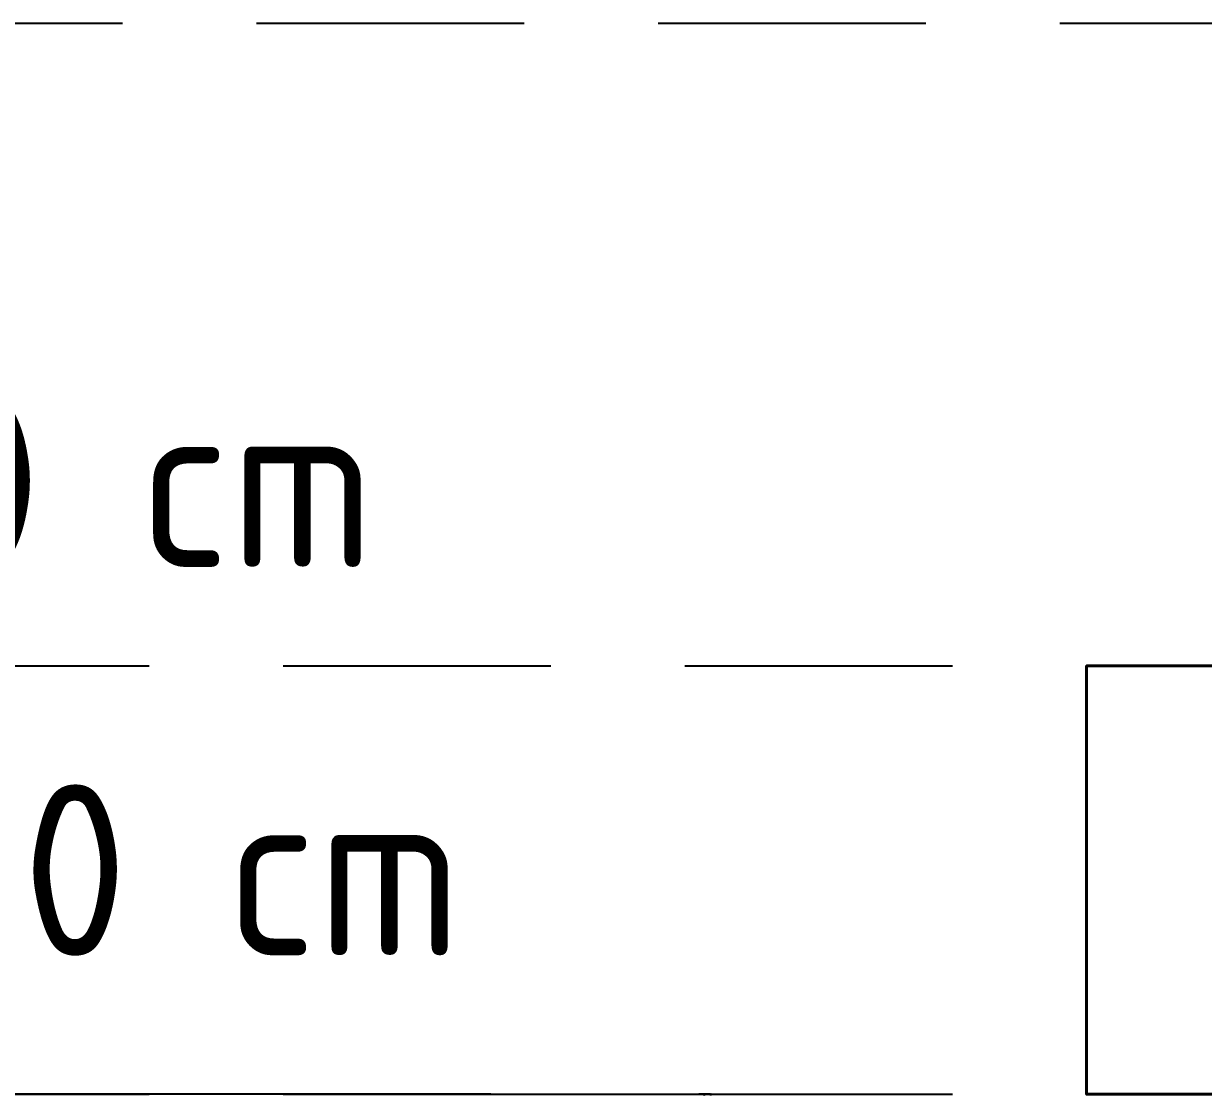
# Model space of a CAD drawing. Header units: centimetres. Extents: x 31 to 22766, y 238 to 3306.
# Drawn here: x 2232.4 to 2287.5, y 2252 to 2302 of the extents above; entities that cross this region are included whole.
import ezdxf
from ezdxf.xclip import XClip

# ---------------------------------------------------------------- set-up
doc = ezdxf.new("R2010")
doc.units = ezdxf.units.CM
doc.header["$XCLIPFRAME"] = 0
doc.linetypes.add('ACAD_ISO07W100', pattern=[3, 0, -3])
doc.linetypes.add('HIDDEN', pattern=[0.375, 0.25, -0.125])
for name, color, linetype, lineweight in [('00_BORDA_DUVAR', 8, 'Continuous', 40), ('00_BORDA_SIVA', 5, 'Continuous', 25), ('YAZI1', 8, 'Continuous', 5)]:
    doc.layers.add(name, color=color, linetype=linetype, lineweight=lineweight)
doc.layers.add('izdüşüm', color=8, linetype='ACAD_ISO07W100')
doc.styles.add('style1', font='GENISO.shx', dxfattribs={"height": 80})

# ---------------------------------------------------------------- blocks, each defined once
blk = doc.blocks.new('DUVAR PLANI')
at = {"layer": '00_BORDA_DUVAR', "lineweight": 40}
blk.add_lwpolyline([(36645.638, 6792.619), (36560.638, 6792.619), (36560.638, 6772.619), (36645.638, 6772.619)], dxfattribs=at)
at = {"layer": '00_BORDA_SIVA', "color": 251, "linetype": 'HIDDEN', "ltscale": 50}
for p, q in [((36410.638, 6792.619), (36560.638, 6792.619)), ((36410.638, 6772.619), (36560.638, 6772.619))]:
    blk.add_line(p, q, dxfattribs=at)
blk = doc.blocks.new('fxaq 7.1 kw iç ünite')
at = {"color": 7, "linetype": 'Continuous', "true_color": 0xffffff}
for p, q in [((12691.404, 4111.579), (12597.465, 4111.579)), ((12691.634, 4111.579), (12691.404, 4111.579)), ((12691.634, 4111.579), (12701.344, 4111.579)), ((12701.424, 4111.579), (12701.345, 4111.579)), ((12701.425, 4111.578), (12701.345, 4111.579)), ((12701.345, 4111.579), (12701.425, 4111.578)), ((12701.425, 4111.578), (12701.425, 4111.578)), ((12701.425, 4111.577), (12701.425, 4111.578)), ((12701.853, 4111.579), (12701.427, 4111.579)), ((12701.584, 4111.518), (12701.595, 4111.579)), ((12701.595, 4111.579), (12701.594, 4111.579))]:
    blk.add_line(p, q, dxfattribs=at)
for centre, radius, start, end in [((12701.593, 4111.528), 0.0506, 356.2938, 88.191), ((12701.853, 4111.529), 0.05, 355.5883, 90)]:
    blk.add_arc(centre, radius, start, end, dxfattribs=at)
at = {"color": 7, "true_color": 0xffffff}
blk.add_point((12701.904, 4111.579), dxfattribs=at)
blk = doc.blocks.new('G$CCD2FF134')
blk.add_blockref('fxaq 7.1 kw iç ünite', (-14144.435, -4131.579))

msp = doc.modelspace()

# ---------------------------------------------------------------- linework, layer by layer
at = {"layer": 'izdüşüm', "color": 251, "linetype": 'HIDDEN', "ltscale": 50}
msp.add_lwpolyline([(557.025, 772.025), (3737.025, 772.025), (3737.025, 2302.025), (557.025, 2302.025)], close=True, dxfattribs=at)

# ---------------------------------------------------------------- block references
ref = msp.add_blockref('G$CCD2FF134', (3707.025, 2272.025))
XClip(ref).set_block_clipping_path([(-3470.0000000001, -1889.9999999982), (349.9999999999, 300.0000000019)])
msp.add_blockref('DUVAR PLANI', (-34278.613, -4520.594))

# ---------------------------------------------------------------- texts
at = {"layer": 'YAZI1', "char_height": 8, "width": 1131.57266, "attachment_point": 1, "style": 'style1'}
for s, insert in [('\\pxsm1,qc;parapet h: 100 cm', (1643.128, 2284.631)), ('\\pxsm1,qc;lento altı h: 250 cm', (1643.128, 2266.495))]:
    msp.add_mtext(s, dxfattribs=dict(at, insert=insert))

doc.saveas('drawing.dxf')
